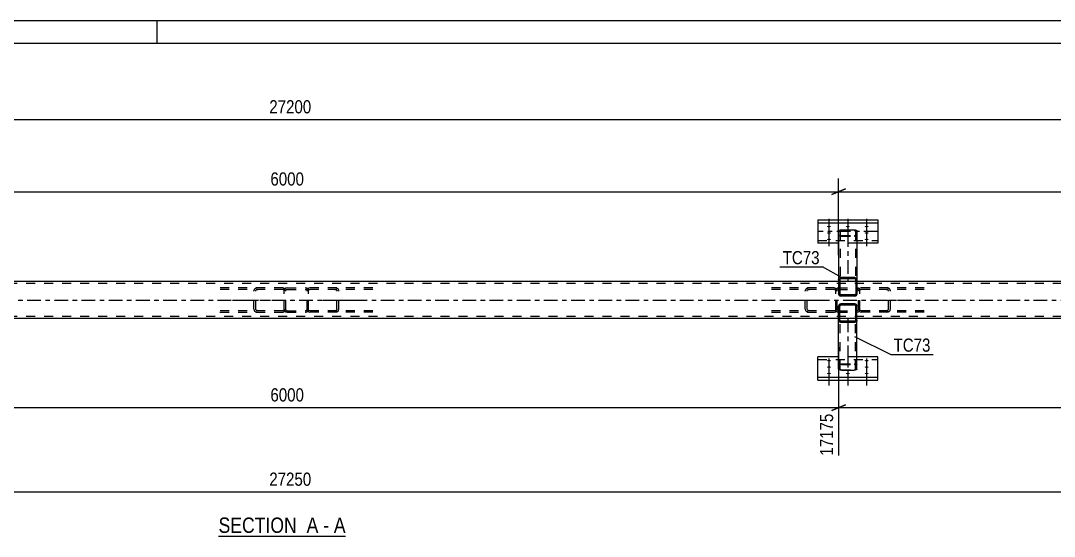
# Model space of a CAD drawing. Header units: millimetres. Extents: x 0 to 1189, y 0 to 841.
# Drawn here: x 529.3 to 754.2, y 728.8 to 841 of the extents above; entities that cross this region are included whole.
import ezdxf

# ---------------------------------------------------------------- set-up
doc = ezdxf.new("R2010")
doc.units = ezdxf.units.MM
doc.linetypes.add('DXK_LINE_DOT2', pattern=[3.9198, 1.9599, -1.9599])
doc.linetypes.add('DXK_LINE_DOT3', pattern=[5.9187, 2.979, -0.9799, 0.9799, -0.9799])
doc.styles.add('Arial Narrow', font='ARIALN.TTF', dxfattribs={"height": 0.2})

# ---------------------------------------------------------------- blocks, each defined once
blk = doc.blocks.new('Unknown-761551702-1163')
at = {"color": 5, "linetype": 'Continuous'}
for p, q in [((1189, 841), (0, 841)), ((559, 836), (559, 841)), ((1184, 836), (5, 836))]:
    blk.add_line(p, q, dxfattribs=at)
blk = doc.blocks.new('Unknown-761551702-12 - 4185')
at = {"color": 6, "linetype": 'Continuous'}
blk.add_line((572.34, 728.78), (599.99, 728.78), dxfattribs=at)
at = {"color": 0, "linetype": 'Continuous'}
blk.add_wipeout([(590.45, 729.53), (590.45, 733.03), (572.34, 733.03), (572.34, 729.53)], dxfattribs=at)
at = {"color": 7, "linetype": 'Continuous', "style": 'Arial Narrow'}
blk.add_text('SECTION ', height=3.34, dxfattribs=at).set_placement((572.34, 729.53))
at = {"color": 0, "linetype": 'Continuous'}
blk.add_wipeout([(594.06, 729.53), (594.06, 733.03), (591.5, 733.03), (591.5, 729.53)], dxfattribs=at)
blk.add_wipeout([(596.38, 729.53), (596.38, 733.03), (595.11, 733.03), (595.11, 729.53)], dxfattribs=at)
at = {"color": 7, "linetype": 'Continuous', "style": 'Arial Narrow'}
for s, p in [('A', (591.5, 729.53)), ('-', (595.11, 729.53))]:
    blk.add_text(s, height=3.34, dxfattribs=at).set_placement(p)
at = {"color": 0, "linetype": 'Continuous'}
blk.add_wipeout([(599.99, 729.53), (599.99, 733.03), (597.43, 733.03), (597.43, 729.53)], dxfattribs=at)
at = {"color": 7, "linetype": 'Continuous', "style": 'Arial Narrow'}
blk.add_text('A', height=3.34, dxfattribs=at).set_placement((597.43, 729.53))
blk = doc.blocks.new('Part-761551702-4374 - 4185')
at = {"color": 7, "linetype": 'DXK_LINE_DOT2'}
for p, q in [((592.17, 782.84), (591.91, 782.8)), ((591.91, 777.6), (591.91, 782.8)), ((605.9, 782.84), (592.17, 782.84)), ((598, 782.79), (597.66, 782.84)), ((591.91, 782.45), (592, 782.49)), ((592, 782.49), (592.17, 782.52)), ((605.9, 782.52), (592.17, 782.52)), ((597.66, 782.52), (597.83, 782.49)), ((598.07, 782.32), (598.1, 782.2)), ((598.1, 778.2), (598.1, 782.2)), ((598.54, 782.2), (598.47, 782.44)), ((598.54, 778.2), (598.54, 782.2)), ((592, 777.9), (591.91, 777.95)), ((591.91, 777.6), (592.17, 777.56)), ((592.17, 777.88), (592, 777.9)), ((605.9, 777.88), (592.17, 777.88)), ((605.9, 777.56), (592.17, 777.56)), ((597.83, 777.9), (597.66, 777.88)), ((597.66, 777.56), (598, 777.61)), ((598.1, 778.2), (598.07, 778.08)), ((598.47, 777.95), (598.54, 778.2))]:
    blk.add_line(p, q, dxfattribs=at)
at = {"color": 7, "linetype": 'DXK_LINE_DOT3'}
blk.add_line((594.92, 780.2), (603.16, 780.2), dxfattribs=at)
at = {"color": 7, "linetype": 'DXK_LINE_DOT2'}
for centre, radius, start, end in [((597.8, 782.01), 0.802, 32.4105, 75.4453), ((597.73, 782.11), 0.401, 32.4105, 75.4453), ((597.73, 778.29), 0.401, 284.5547, 327.5895), ((597.8, 778.38), 0.802, 284.5547, 327.5895)]:
    blk.add_arc(centre, radius, start, end, dxfattribs=at)
blk = doc.blocks.new('Part-761551702-4191 - 4185')
at = {"color": 2, "linetype": 'Continuous'}
for p, q in [((707.31, 779.04), (707.27, 778.86)), ((707.27, 775.82), (707.27, 778.86)), ((707.41, 779.2), (707.31, 779.04)), ((707.57, 779.3), (707.41, 779.2)), ((707.53, 778.95), (707.51, 778.86)), ((707.51, 775.82), (707.51, 778.86)), ((707.58, 779.03), (707.53, 778.95)), ((707.75, 779.34), (707.57, 779.3)), ((707.66, 779.08), (707.58, 779.03)), ((707.75, 779.1), (707.66, 779.08)), ((710.79, 779.34), (707.75, 779.34)), ((710.79, 779.1), (707.75, 779.1)), ((710.98, 779.3), (710.79, 779.34)), ((710.89, 779.08), (710.79, 779.1)), ((710.96, 779.03), (710.89, 779.08)), ((711.02, 778.95), (710.96, 779.03)), ((711.13, 779.2), (710.98, 779.3)), ((711.03, 778.86), (711.02, 778.95)), ((711.03, 775.82), (711.03, 778.86)), ((711.24, 779.04), (711.13, 779.2)), ((711.27, 778.86), (711.24, 779.04)), ((711.27, 775.82), (711.27, 778.86)), ((707.31, 775.64), (707.27, 775.82)), ((707.41, 775.48), (707.31, 775.64)), ((707.57, 775.38), (707.41, 775.48)), ((707.51, 775.82), (707.53, 775.73)), ((707.53, 775.73), (707.58, 775.65)), ((707.75, 775.34), (707.57, 775.38)), ((707.58, 775.65), (707.66, 775.6)), ((707.66, 775.6), (707.75, 775.58)), ((710.79, 775.58), (707.75, 775.58)), ((710.79, 775.34), (707.75, 775.34)), ((710.79, 775.58), (710.89, 775.6)), ((710.98, 775.38), (710.79, 775.34)), ((710.89, 775.6), (710.96, 775.65)), ((710.96, 775.65), (711.02, 775.73)), ((711.13, 775.48), (710.98, 775.38)), ((711.02, 775.73), (711.03, 775.82)), ((711.24, 775.64), (711.13, 775.48)), ((711.27, 775.82), (711.24, 775.64))]:
    blk.add_line(p, q, dxfattribs=at)
at = {"color": 7, "linetype": 'DXK_LINE_DOT2'}
for p, q in [((707.27, 778.86), (707.31, 779.04)), ((707.57, 779.3), (707.75, 779.34)), ((710.79, 779.34), (710.98, 779.3)), ((711.24, 779.04), (711.27, 778.86)), ((707.51, 776.2), (707.27, 776.2)), ((711.27, 776.2), (711.03, 776.2))]:
    blk.add_line(p, q, dxfattribs=at)
for centre, start, end in [((707.75, 778.86), 112.5, 157.5), ((710.79, 778.86), 22.5, 67.5)]:
    blk.add_arc(centre, 0.48, start, end, dxfattribs=at)
blk = doc.blocks.new('Part-761551702-4192 - 4185')
at = {"color": 2, "linetype": 'Continuous'}
for p, q in [((707.41, 784.94), (707.57, 785.04)), ((707.57, 785.04), (707.75, 785.08)), ((710.79, 785.08), (707.75, 785.08)), ((710.79, 785.08), (710.98, 785.04)), ((710.98, 785.04), (711.13, 784.94)), ((707.27, 784.6), (707.31, 784.78)), ((707.27, 784.6), (707.27, 781.56)), ((707.31, 784.78), (707.41, 784.94)), ((707.53, 784.69), (707.51, 784.6)), ((707.51, 784.6), (707.51, 781.56)), ((707.58, 784.77), (707.53, 784.69)), ((707.66, 784.82), (707.58, 784.77)), ((707.75, 784.84), (707.66, 784.82)), ((710.79, 784.84), (707.75, 784.84)), ((710.88, 784.82), (710.79, 784.84)), ((710.96, 784.77), (710.88, 784.82)), ((711.01, 784.69), (710.96, 784.77)), ((711.03, 784.6), (711.01, 784.69)), ((711.03, 784.6), (711.03, 781.56)), ((711.13, 784.94), (711.24, 784.78)), ((711.24, 784.78), (711.27, 784.6)), ((711.27, 784.6), (711.27, 781.56)), ((707.27, 781.56), (707.31, 781.38)), ((707.31, 781.38), (707.41, 781.22)), ((707.41, 781.22), (707.57, 781.12)), ((707.51, 781.56), (707.53, 781.47)), ((707.53, 781.47), (707.58, 781.39)), ((707.57, 781.12), (707.75, 781.08)), ((707.58, 781.39), (707.66, 781.34)), ((707.66, 781.34), (707.75, 781.32)), ((710.79, 781.32), (707.75, 781.32)), ((710.79, 781.08), (707.75, 781.08)), ((710.79, 781.32), (710.88, 781.34)), ((710.79, 781.08), (710.98, 781.12)), ((710.88, 781.34), (710.96, 781.39)), ((710.96, 781.39), (711.01, 781.47)), ((710.98, 781.12), (711.13, 781.22)), ((711.01, 781.47), (711.03, 781.56)), ((711.13, 781.22), (711.24, 781.38)), ((711.24, 781.38), (711.27, 781.56))]:
    blk.add_line(p, q, dxfattribs=at)
at = {"color": 7, "linetype": 'DXK_LINE_DOT2'}
for p, q in [((707.51, 784.2), (707.27, 784.2)), ((711.27, 784.2), (711.03, 784.2)), ((707.31, 781.38), (707.27, 781.56)), ((707.75, 781.08), (707.57, 781.12)), ((710.98, 781.12), (710.79, 781.08)), ((711.27, 781.56), (711.24, 781.38))]:
    blk.add_line(p, q, dxfattribs=at)
for centre, start, end in [((707.75, 781.56), 202.5, 247.5), ((710.79, 781.56), 292.5, 337.5)]:
    blk.add_arc(centre, 0.48, start, end, dxfattribs=at)
blk = doc.blocks.new('Part-761551702-4200 - 4185')
at = {"color": 7, "linetype": 'DXK_LINE_DOT2'}
for p, q in [((707.27, 775.82), (707.27, 776.2)), ((707.51, 776.2), (707.27, 776.2)), ((707.59, 765.14), (707.59, 776.2)), ((711.27, 776.2), (710.63, 776.2)), ((710.86, 776.2), (710.88, 776.2)), ((710.93, 776.2), (710.95, 776.2)), ((710.95, 765.14), (710.95, 776.2)), ((711.27, 775.82), (711.27, 776.2)), ((707.27, 766.07), (707.32, 766.16)), ((707.32, 766.16), (707.46, 766.23)), ((707.46, 766.23), (707.67, 766.27)), ((707.62, 766.11), (707.59, 766.07)), ((707.59, 765.14), (707.62, 765.1)), ((707.69, 766.15), (707.62, 766.11)), ((707.62, 765.1), (707.69, 765.06)), ((707.67, 766.27), (707.91, 766.29)), ((707.79, 766.17), (707.69, 766.15)), ((707.69, 765.06), (707.79, 765.04)), ((707.91, 766.18), (707.79, 766.17)), ((707.79, 765.04), (707.91, 765.03)), ((707.91, 766.29), (710.63, 766.29)), ((707.91, 766.18), (710.63, 766.18)), ((707.91, 765.03), (710.63, 765.03)), ((710.63, 766.29), (710.88, 766.27)), ((710.76, 766.17), (710.63, 766.18)), ((710.63, 765.03), (710.76, 765.04)), ((710.86, 766.15), (710.76, 766.17)), ((710.76, 765.04), (710.86, 765.06)), ((710.86, 766.15), (710.88, 766.14)), ((710.86, 765.06), (710.93, 765.1)), ((710.88, 766.27), (711.09, 766.23)), ((710.88, 766.14), (710.93, 766.11)), ((710.95, 766.07), (710.93, 766.11)), ((710.93, 765.1), (710.95, 765.14)), ((711.09, 766.23), (711.22, 766.16)), ((711.22, 766.16), (711.27, 766.07))]:
    blk.add_line(p, q, dxfattribs=at)
at = {"color": 2, "linetype": 'Continuous'}
for p, q in [((711.03, 776.2), (707.51, 776.2)), ((707.27, 765.14), (707.27, 775.82)), ((711.27, 765.14), (711.27, 775.82)), ((707.32, 765.06), (707.27, 765.14)), ((707.46, 764.99), (707.32, 765.06)), ((707.67, 764.94), (707.46, 764.99)), ((707.91, 764.92), (707.67, 764.94)), ((707.91, 764.92), (710.63, 764.92)), ((710.88, 764.94), (710.63, 764.92)), ((711.09, 764.99), (710.88, 764.94)), ((711.22, 765.06), (711.09, 764.99)), ((711.27, 765.14), (711.22, 765.06))]:
    blk.add_line(p, q, dxfattribs=at)
at = {"color": 7, "linetype": 'DXK_LINE_DOT3'}
blk.add_line((709.27, 776.2), (709.27, 765.61), dxfattribs=at)
blk = doc.blocks.new('Bolt-761551702-4294 - 4185')
at = {"linetype": 'Continuous'}
for points in [[(705.17, 796.34), (705.26, 796.34), (705.35, 796.33), (705.43, 796.32), (705.5, 796.29), (705.55, 796.27), (705.59, 796.24), (705.61, 796.21), (705.61, 796.18), (705.59, 796.15), (705.55, 796.12), (705.5, 796.09), (705.43, 796.07), (705.35, 796.06), (705.26, 796.05), (705.17, 796.04), (705.08, 796.05), (704.99, 796.06), (704.91, 796.07), (704.85, 796.09), (704.79, 796.12), (704.75, 796.15), (704.74, 796.18), (704.74, 796.21), (704.75, 796.24), (704.79, 796.27), (704.85, 796.29), (704.91, 796.32), (704.99, 796.33), (705.08, 796.34)], [(709.27, 796.34), (709.36, 796.34), (709.45, 796.33), (709.53, 796.32), (709.6, 796.29), (709.65, 796.27), (709.69, 796.24), (709.71, 796.21), (709.71, 796.18), (709.69, 796.15), (709.65, 796.12), (709.6, 796.09), (709.53, 796.07), (709.45, 796.06), (709.36, 796.05), (709.27, 796.04), (709.18, 796.05), (709.09, 796.06), (709.01, 796.07), (708.95, 796.09), (708.89, 796.12), (708.85, 796.15), (708.84, 796.18), (708.84, 796.21), (708.85, 796.24), (708.89, 796.27), (708.95, 796.29), (709.01, 796.32), (709.09, 796.33), (709.18, 796.34)], [(713.37, 796.34), (713.46, 796.34), (713.55, 796.33), (713.63, 796.32), (713.7, 796.29), (713.75, 796.27), (713.79, 796.24), (713.81, 796.21), (713.81, 796.18), (713.79, 796.15), (713.75, 796.12), (713.7, 796.09), (713.63, 796.07), (713.55, 796.06), (713.46, 796.05), (713.37, 796.04), (713.28, 796.05), (713.19, 796.06), (713.11, 796.07), (713.05, 796.09), (712.99, 796.12), (712.95, 796.15), (712.94, 796.18), (712.94, 796.21), (712.95, 796.24), (712.99, 796.27), (713.05, 796.29), (713.11, 796.32), (713.19, 796.33), (713.28, 796.34)], [(705.17, 794.94), (705.26, 794.94), (705.35, 794.93), (705.43, 794.91), (705.5, 794.89), (705.55, 794.87), (705.59, 794.84), (705.61, 794.81), (705.61, 794.78), (705.59, 794.75), (705.55, 794.72), (705.5, 794.69), (705.43, 794.67), (705.35, 794.65), (705.26, 794.64), (705.17, 794.64), (705.08, 794.64), (704.99, 794.65), (704.91, 794.67), (704.85, 794.69), (704.79, 794.72), (704.75, 794.75), (704.74, 794.78), (704.74, 794.81), (704.75, 794.84), (704.79, 794.87), (704.85, 794.89), (704.91, 794.91), (704.99, 794.93), (705.08, 794.94)], [(713.37, 794.94), (713.46, 794.94), (713.55, 794.93), (713.63, 794.91), (713.7, 794.89), (713.75, 794.87), (713.79, 794.84), (713.81, 794.81), (713.81, 794.78), (713.79, 794.75), (713.75, 794.72), (713.7, 794.69), (713.63, 794.67), (713.55, 794.65), (713.46, 794.64), (713.37, 794.64), (713.28, 794.64), (713.19, 794.65), (713.11, 794.67), (713.05, 794.69), (712.99, 794.72), (712.95, 794.75), (712.94, 794.78), (712.94, 794.81), (712.95, 794.84), (712.99, 794.87), (713.05, 794.89), (713.11, 794.91), (713.19, 794.93), (713.28, 794.94)], [(705.17, 793.54), (705.26, 793.54), (705.35, 793.53), (705.43, 793.51), (705.5, 793.49), (705.55, 793.46), (705.59, 793.44), (705.61, 793.4), (705.61, 793.37), (705.59, 793.34), (705.55, 793.31), (705.5, 793.29), (705.43, 793.27), (705.35, 793.25), (705.26, 793.24), (705.17, 793.24), (705.08, 793.24), (704.99, 793.25), (704.91, 793.27), (704.85, 793.29), (704.79, 793.31), (704.75, 793.34), (704.74, 793.37), (704.74, 793.4), (704.75, 793.44), (704.79, 793.46), (704.85, 793.49), (704.91, 793.51), (704.99, 793.53), (705.08, 793.54)], [(713.37, 793.54), (713.46, 793.54), (713.55, 793.53), (713.63, 793.51), (713.7, 793.49), (713.75, 793.46), (713.79, 793.44), (713.81, 793.4), (713.81, 793.37), (713.79, 793.34), (713.75, 793.31), (713.7, 793.29), (713.63, 793.27), (713.55, 793.25), (713.46, 793.24), (713.37, 793.24), (713.28, 793.24), (713.19, 793.25), (713.11, 793.27), (713.05, 793.29), (712.99, 793.31), (712.95, 793.34), (712.94, 793.37), (712.94, 793.4), (712.95, 793.44), (712.99, 793.46), (713.05, 793.49), (713.11, 793.51), (713.19, 793.53), (713.28, 793.54)]]:
    blk.add_hatch(color=1, dxfattribs=at).paths.add_polyline_path(points)
at = {"color": 1, "linetype": 'Continuous'}
for p, q in [((705.17, 797.89), (705.17, 794.77)), ((705.17, 796.48), (705.17, 793.36)), ((709.27, 797.89), (709.27, 794.77)), ((713.37, 797.89), (713.37, 794.77)), ((713.37, 796.48), (713.37, 793.36)), ((705.17, 795.08), (705.17, 791.96)), ((713.37, 795.08), (713.37, 791.96))]:
    blk.add_line(p, q, dxfattribs=at)
at = {"color": 1, "linetype": 'DXK_LINE_DOT2'}
blk.add_line((709.27, 795.08), (709.27, 791.96), dxfattribs=at)
blk = doc.blocks.new('Part-761551702-4261 - 4185')
at = {"color": 2, "linetype": 'Continuous'}
for p, q in [((707.27, 795.26), (707.32, 795.34)), ((707.27, 795.26), (707.27, 784.6)), ((707.32, 795.34), (707.46, 795.41)), ((707.46, 795.41), (707.67, 795.46)), ((707.67, 795.46), (707.91, 795.48)), ((707.91, 795.48), (710.63, 795.48)), ((710.63, 795.48), (710.88, 795.46)), ((710.88, 795.46), (711.09, 795.41)), ((711.09, 795.41), (711.22, 795.34)), ((711.22, 795.34), (711.27, 795.26)), ((711.27, 795.26), (711.27, 784.2)), ((711.03, 784.2), (707.51, 784.2))]:
    blk.add_line(p, q, dxfattribs=at)
at = {"color": 7, "linetype": 'DXK_LINE_DOT2'}
for p, q in [((707.32, 794.24), (707.27, 794.33)), ((707.46, 794.17), (707.32, 794.24)), ((707.67, 794.12), (707.46, 794.17)), ((707.62, 795.3), (707.59, 795.26)), ((707.59, 795.26), (707.59, 784.2)), ((707.59, 794.33), (707.62, 794.28)), ((707.69, 795.33), (707.62, 795.3)), ((707.62, 794.28), (707.69, 794.25)), ((707.91, 794.11), (707.67, 794.12)), ((707.79, 795.36), (707.69, 795.33)), ((707.69, 794.25), (707.79, 794.23)), ((707.91, 795.37), (707.79, 795.36)), ((707.79, 794.23), (707.91, 794.22)), ((707.91, 795.37), (710.63, 795.37)), ((707.91, 794.22), (710.63, 794.22)), ((707.91, 794.11), (710.63, 794.11)), ((710.76, 795.36), (710.63, 795.37)), ((710.63, 794.22), (710.76, 794.23)), ((710.88, 794.12), (710.63, 794.11)), ((710.86, 795.33), (710.76, 795.36)), ((710.76, 794.23), (710.86, 794.25)), ((710.93, 795.3), (710.86, 795.33)), ((710.86, 794.25), (710.88, 794.26)), ((710.88, 794.26), (710.93, 794.28)), ((711.09, 794.17), (710.88, 794.12)), ((710.95, 795.26), (710.93, 795.3)), ((710.93, 794.28), (710.95, 794.33)), ((710.95, 795.26), (710.95, 785.05)), ((711.22, 794.24), (711.09, 794.17)), ((711.27, 794.33), (711.22, 794.24)), ((710.95, 785.05), (710.95, 784.2)), ((707.27, 784.6), (707.27, 784.2)), ((707.51, 784.2), (707.27, 784.2)), ((710.93, 784.2), (710.95, 784.2)), ((711.27, 784.2), (711.03, 784.2))]:
    blk.add_line(p, q, dxfattribs=at)
at = {"color": 7, "linetype": 'DXK_LINE_DOT3'}
blk.add_line((709.27, 794.79), (709.27, 784.2), dxfattribs=at)
blk = doc.blocks.new('Part-761551702-4262 - 4185')
at = {"color": 2, "linetype": 'Continuous'}
for p, q in [((702.77, 797.62), (715.77, 797.62)), ((702.77, 797.62), (702.77, 792.57)), ((702.77, 797.01), (715.77, 797.01)), ((715.77, 797.62), (715.77, 792.57)), ((707.27, 792.57), (702.77, 792.57)), ((715.77, 792.57), (711.27, 792.57))]:
    blk.add_line(p, q, dxfattribs=at)
at = {"color": 7, "linetype": 'DXK_LINE_DOT3'}
blk.add_line((715.77, 795.09), (702.77, 795.09), dxfattribs=at)
at = {"color": 7, "linetype": 'DXK_LINE_DOT2'}
for p, q in [((702.77, 793.17), (715.77, 793.17)), ((711.27, 792.57), (707.27, 792.57))]:
    blk.add_line(p, q, dxfattribs=at)
blk = doc.blocks.new('Part-761551702-4337 - 4185')
at = {"color": 7, "linetype": 'DXK_LINE_DOT2'}
for p, q in [((712.17, 782.84), (711.91, 782.8)), ((711.91, 777.6), (711.91, 782.8)), ((725.9, 782.84), (712.17, 782.84)), ((718, 782.79), (717.66, 782.84)), ((711.91, 782.45), (712, 782.49)), ((712, 782.49), (712.17, 782.52)), ((725.9, 782.52), (712.17, 782.52)), ((717.66, 782.52), (717.83, 782.49)), ((718.07, 782.32), (718.1, 782.2)), ((718.1, 778.2), (718.1, 782.2)), ((718.54, 782.2), (718.47, 782.44)), ((718.54, 778.2), (718.54, 782.2)), ((712, 777.9), (711.91, 777.95)), ((711.91, 777.6), (712.17, 777.56)), ((712.17, 777.88), (712, 777.9)), ((725.9, 777.88), (712.17, 777.88)), ((725.9, 777.56), (712.17, 777.56)), ((717.83, 777.9), (717.66, 777.88)), ((717.66, 777.56), (718, 777.61)), ((718.1, 778.2), (718.07, 778.08)), ((718.47, 777.95), (718.54, 778.2))]:
    blk.add_line(p, q, dxfattribs=at)
at = {"color": 7, "linetype": 'DXK_LINE_DOT3'}
blk.add_line((714.92, 780.2), (723.16, 780.2), dxfattribs=at)
at = {"color": 7, "linetype": 'DXK_LINE_DOT2'}
for centre, radius, start, end in [((717.8, 782.01), 0.802, 32.4104, 75.4453), ((717.73, 782.11), 0.401, 32.4104, 75.4453), ((717.73, 778.29), 0.401, 284.5547, 327.5896), ((717.8, 778.38), 0.802, 284.5547, 327.5896)]:
    blk.add_arc(centre, radius, start, end, dxfattribs=at)
blk = doc.blocks.new('Part-761551702-4361 - 4185')
at = {"color": 7, "linetype": 'DXK_LINE_DOT2'}
for p, q in [((707.27, 782.84), (707.03, 782.79)), ((707.27, 782.84), (711.27, 782.84)), ((711.52, 782.79), (711.27, 782.84)), ((706.68, 782.44), (706.63, 782.2)), ((706.63, 778.2), (706.63, 782.2)), ((706.95, 782.2), (706.98, 782.32)), ((706.95, 778.2), (706.95, 782.2)), ((707.15, 782.49), (707.27, 782.52)), ((707.27, 782.52), (711.27, 782.52)), ((711.27, 782.52), (711.4, 782.49)), ((711.57, 782.32), (711.59, 782.2)), ((711.59, 778.2), (711.59, 782.2)), ((711.91, 782.2), (711.87, 782.44)), ((711.91, 778.2), (711.91, 782.2)), ((706.63, 778.2), (706.68, 777.95)), ((706.98, 778.08), (706.95, 778.2)), ((707.03, 777.61), (707.27, 777.56)), ((707.27, 777.88), (707.15, 777.9)), ((707.27, 777.88), (711.27, 777.88)), ((707.27, 777.56), (711.27, 777.56)), ((711.4, 777.9), (711.27, 777.88)), ((711.27, 777.56), (711.52, 777.61)), ((711.59, 778.2), (711.57, 778.08)), ((711.87, 777.95), (711.91, 778.2))]:
    blk.add_line(p, q, dxfattribs=at)
at = {"color": 7, "linetype": 'DXK_LINE_DOT3'}
blk.add_line((709.27, 780.2), (709.27, 780.2), dxfattribs=at)
at = {"color": 7, "linetype": 'DXK_LINE_DOT2'}
for centre, radius, start, end in [((707.27, 782.2), 0.64, 112.5, 157.5), ((711.27, 782.2), 0.64, 22.5, 67.5), ((707.27, 782.2), 0.32, 112.5, 157.5), ((711.27, 782.2), 0.32, 22.5, 67.5), ((707.27, 778.2), 0.64, 202.5, 247.5), ((707.27, 778.2), 0.32, 202.5, 247.5), ((711.27, 778.2), 0.32, 292.5, 337.5), ((711.27, 778.2), 0.64, 292.5, 337.5)]:
    blk.add_arc(centre, radius, start, end, dxfattribs=at)
blk = doc.blocks.new('Part-761551702-4371 - 4185')
at = {"color": 7, "linetype": 'DXK_LINE_DOT2'}
for p, q in [((586.38, 782.84), (572.65, 782.84)), ((580.89, 782.84), (580.55, 782.79)), ((586.38, 782.84), (586.63, 782.8)), ((586.63, 777.6), (586.63, 782.8)), ((586.38, 782.52), (572.65, 782.52)), ((580.07, 782.44), (580.01, 782.2)), ((580.01, 778.2), (580.01, 782.2)), ((580.45, 782.2), (580.48, 782.32)), ((580.45, 778.2), (580.45, 782.2)), ((580.72, 782.49), (580.89, 782.52)), ((586.38, 782.52), (586.55, 782.49)), ((586.55, 782.49), (586.63, 782.45)), ((586.38, 777.88), (572.65, 777.88)), ((572.65, 777.56), (586.38, 777.56)), ((580.01, 778.2), (580.07, 777.95)), ((580.48, 778.08), (580.45, 778.2)), ((580.55, 777.61), (580.89, 777.56)), ((580.89, 777.88), (580.72, 777.9)), ((586.55, 777.9), (586.38, 777.88)), ((586.38, 777.56), (586.63, 777.6)), ((586.63, 777.95), (586.55, 777.9))]:
    blk.add_line(p, q, dxfattribs=at)
at = {"color": 7, "linetype": 'DXK_LINE_DOT3'}
blk.add_line((575.39, 780.2), (583.63, 780.2), dxfattribs=at)
at = {"color": 7, "linetype": 'DXK_LINE_DOT2'}
for centre, radius, start, end in [((580.75, 782.01), 0.802, 104.5547, 147.5896), ((580.82, 782.11), 0.401, 104.5547, 147.5896), ((580.75, 778.38), 0.802, 212.4104, 255.4453), ((580.82, 778.29), 0.401, 212.4104, 255.4453)]:
    blk.add_arc(centre, radius, start, end, dxfattribs=at)
blk = doc.blocks.new('Part-761551702-4373 - 4185')
at = {"color": 7, "linetype": 'DXK_LINE_DOT2'}
for p, q in [((706.38, 782.84), (692.65, 782.84)), ((700.89, 782.84), (700.55, 782.79)), ((706.38, 782.84), (706.63, 782.8)), ((706.63, 777.6), (706.63, 782.8)), ((706.38, 782.52), (692.65, 782.52)), ((700.08, 782.44), (700.01, 782.2)), ((700.01, 778.2), (700.01, 782.2)), ((700.45, 782.2), (700.48, 782.32)), ((700.45, 778.2), (700.45, 782.2)), ((700.72, 782.49), (700.89, 782.52)), ((706.38, 782.52), (706.55, 782.49)), ((706.55, 782.49), (706.63, 782.45)), ((706.38, 777.88), (692.65, 777.88)), ((692.65, 777.56), (706.38, 777.56)), ((700.01, 778.2), (700.08, 777.95)), ((700.48, 778.08), (700.45, 778.2)), ((700.55, 777.61), (700.89, 777.56)), ((700.89, 777.88), (700.72, 777.9)), ((706.55, 777.9), (706.38, 777.88)), ((706.38, 777.56), (706.63, 777.6)), ((706.63, 777.95), (706.55, 777.9))]:
    blk.add_line(p, q, dxfattribs=at)
at = {"color": 7, "linetype": 'DXK_LINE_DOT3'}
blk.add_line((695.39, 780.2), (703.63, 780.2), dxfattribs=at)
at = {"color": 7, "linetype": 'DXK_LINE_DOT2'}
for centre, radius, start, end in [((700.75, 782.01), 0.802, 104.5547, 147.5895), ((700.82, 782.11), 0.401, 104.5547, 147.5895), ((700.75, 778.38), 0.802, 212.4105, 255.4453), ((700.82, 778.29), 0.401, 212.4105, 255.4453)]:
    blk.add_arc(centre, radius, start, end, dxfattribs=at)
blk = doc.blocks.new('Part-761551702-4383 - 4185')
at = {"color": 7, "linetype": 'DXK_LINE_DOT2'}
for p, q in [((1077.27, 783.8), (98.63, 783.8)), ((711.27, 784.2), (707.27, 784.2)), ((1077.27, 776.6), (98.63, 776.6)), ((711.27, 776.2), (707.27, 776.2))]:
    blk.add_line(p, q, dxfattribs=at)
at = {"color": 2, "linetype": 'Continuous'}
for p, q in [((707.27, 784.2), (471.28, 784.2)), ((947.28, 784.2), (711.27, 784.2)), ((707.27, 776.2), (471.28, 776.2)), ((947.28, 776.2), (711.27, 776.2))]:
    blk.add_line(p, q, dxfattribs=at)
at = {"color": 7, "linetype": 'DXK_LINE_DOT3'}
blk.add_line((98.63, 780.2), (1077.27, 780.2), dxfattribs=at)
blk = doc.blocks.new('Part-761551702-4385 - 4185')
at = {"color": 7, "linetype": 'DXK_LINE_DOT2'}
for p, q in [((587.27, 782.84), (587.03, 782.79)), ((587.27, 782.84), (591.27, 782.84)), ((591.52, 782.79), (591.27, 782.84)), ((586.68, 782.44), (586.63, 782.2)), ((586.63, 778.2), (586.63, 782.2)), ((586.95, 782.2), (586.98, 782.32)), ((586.95, 778.2), (586.95, 782.2)), ((587.15, 782.49), (587.27, 782.52)), ((587.27, 782.52), (591.27, 782.52)), ((591.27, 782.52), (591.4, 782.49)), ((591.57, 782.32), (591.59, 782.2)), ((591.59, 778.2), (591.59, 782.2)), ((591.91, 782.2), (591.87, 782.44)), ((591.91, 778.2), (591.91, 782.2)), ((586.63, 778.2), (586.68, 777.95)), ((586.98, 778.08), (586.95, 778.2)), ((587.03, 777.61), (587.27, 777.56)), ((587.27, 777.88), (587.15, 777.9)), ((587.27, 777.88), (591.27, 777.88)), ((587.27, 777.56), (591.27, 777.56)), ((591.4, 777.9), (591.27, 777.88)), ((591.27, 777.56), (591.52, 777.61)), ((591.59, 778.2), (591.57, 778.08)), ((591.87, 777.95), (591.91, 778.2))]:
    blk.add_line(p, q, dxfattribs=at)
at = {"color": 7, "linetype": 'DXK_LINE_DOT3'}
blk.add_line((589.27, 780.2), (589.27, 780.2), dxfattribs=at)
at = {"color": 7, "linetype": 'DXK_LINE_DOT2'}
for centre, radius, start, end in [((587.27, 782.2), 0.64, 112.5, 157.5), ((591.27, 782.2), 0.64, 22.5, 67.5), ((587.27, 782.2), 0.32, 112.5, 157.5), ((591.27, 782.2), 0.32, 22.5, 67.5), ((587.27, 778.2), 0.64, 202.5, 247.5), ((587.27, 778.2), 0.32, 202.5, 247.5), ((591.27, 778.2), 0.32, 292.5, 337.5), ((591.27, 778.2), 0.64, 292.5, 337.5)]:
    blk.add_arc(centre, radius, start, end, dxfattribs=at)
blk = doc.blocks.new('Bolt-761551702-4392 - 4185')
at = {"linetype": 'Continuous'}
for points in [[(705.17, 766.86), (705.08, 766.86), (704.99, 766.87), (704.91, 766.89), (704.85, 766.91), (704.79, 766.93), (704.75, 766.96), (704.74, 766.99), (704.74, 767.03), (704.75, 767.06), (704.79, 767.08), (704.85, 767.11), (704.91, 767.13), (704.99, 767.15), (705.08, 767.16), (705.17, 767.16), (705.26, 767.16), (705.35, 767.15), (705.43, 767.13), (705.5, 767.11), (705.55, 767.08), (705.59, 767.06), (705.61, 767.03), (705.61, 766.99), (705.59, 766.96), (705.55, 766.93), (705.5, 766.91), (705.43, 766.89), (705.35, 766.87), (705.26, 766.86)], [(713.37, 766.86), (713.28, 766.86), (713.19, 766.87), (713.11, 766.89), (713.05, 766.91), (712.99, 766.93), (712.95, 766.96), (712.94, 766.99), (712.94, 767.03), (712.95, 767.06), (712.99, 767.08), (713.05, 767.11), (713.11, 767.13), (713.19, 767.15), (713.28, 767.16), (713.37, 767.16), (713.46, 767.16), (713.55, 767.15), (713.63, 767.13), (713.7, 767.11), (713.75, 767.08), (713.79, 767.06), (713.81, 767.03), (713.81, 766.99), (713.79, 766.96), (713.75, 766.93), (713.7, 766.91), (713.63, 766.89), (713.55, 766.87), (713.46, 766.86)], [(705.17, 765.46), (705.08, 765.46), (704.99, 765.47), (704.91, 765.49), (704.85, 765.51), (704.79, 765.53), (704.75, 765.56), (704.74, 765.59), (704.74, 765.62), (704.75, 765.65), (704.79, 765.68), (704.85, 765.71), (704.91, 765.73), (704.99, 765.74), (705.08, 765.75), (705.17, 765.76), (705.26, 765.75), (705.35, 765.74), (705.43, 765.73), (705.5, 765.71), (705.55, 765.68), (705.59, 765.65), (705.61, 765.62), (705.61, 765.59), (705.59, 765.56), (705.55, 765.53), (705.5, 765.51), (705.43, 765.49), (705.35, 765.47), (705.26, 765.46)], [(713.37, 765.46), (713.28, 765.46), (713.19, 765.47), (713.11, 765.49), (713.05, 765.51), (712.99, 765.53), (712.95, 765.56), (712.94, 765.59), (712.94, 765.62), (712.95, 765.65), (712.99, 765.68), (713.05, 765.71), (713.11, 765.73), (713.19, 765.74), (713.28, 765.75), (713.37, 765.76), (713.46, 765.75), (713.55, 765.74), (713.63, 765.73), (713.7, 765.71), (713.75, 765.68), (713.79, 765.65), (713.81, 765.62), (713.81, 765.59), (713.79, 765.56), (713.75, 765.53), (713.7, 765.51), (713.63, 765.49), (713.55, 765.47), (713.46, 765.46)], [(705.17, 764.05), (705.08, 764.06), (704.99, 764.07), (704.91, 764.08), (704.85, 764.1), (704.79, 764.13), (704.75, 764.16), (704.74, 764.19), (704.74, 764.22), (704.75, 764.25), (704.79, 764.28), (704.85, 764.31), (704.91, 764.33), (704.99, 764.34), (705.08, 764.35), (705.17, 764.36), (705.26, 764.35), (705.35, 764.34), (705.43, 764.33), (705.5, 764.31), (705.55, 764.28), (705.59, 764.25), (705.61, 764.22), (705.61, 764.19), (705.59, 764.16), (705.55, 764.13), (705.5, 764.1), (705.43, 764.08), (705.35, 764.07), (705.26, 764.06)], [(709.27, 764.05), (709.18, 764.06), (709.09, 764.07), (709.01, 764.08), (708.95, 764.1), (708.89, 764.13), (708.85, 764.16), (708.84, 764.19), (708.84, 764.22), (708.85, 764.25), (708.89, 764.28), (708.95, 764.31), (709.01, 764.33), (709.09, 764.34), (709.18, 764.35), (709.27, 764.36), (709.36, 764.35), (709.45, 764.34), (709.53, 764.33), (709.6, 764.31), (709.65, 764.28), (709.69, 764.25), (709.71, 764.22), (709.71, 764.19), (709.69, 764.16), (709.65, 764.13), (709.6, 764.1), (709.53, 764.08), (709.45, 764.07), (709.36, 764.06)], [(713.37, 764.05), (713.28, 764.06), (713.19, 764.07), (713.11, 764.08), (713.05, 764.1), (712.99, 764.13), (712.95, 764.16), (712.94, 764.19), (712.94, 764.22), (712.95, 764.25), (712.99, 764.28), (713.05, 764.31), (713.11, 764.33), (713.19, 764.34), (713.28, 764.35), (713.37, 764.36), (713.46, 764.35), (713.55, 764.34), (713.63, 764.33), (713.7, 764.31), (713.75, 764.28), (713.79, 764.25), (713.81, 764.22), (713.81, 764.19), (713.79, 764.16), (713.75, 764.13), (713.7, 764.1), (713.63, 764.08), (713.55, 764.07), (713.46, 764.06)]]:
    blk.add_hatch(color=1, dxfattribs=at).paths.add_polyline_path(points)
at = {"color": 1, "linetype": 'Continuous'}
for p, q in [((705.17, 767.5), (705.17, 764.38)), ((713.37, 767.5), (713.37, 764.38)), ((705.17, 766.1), (705.17, 762.98)), ((713.37, 766.1), (713.37, 762.98)), ((705.17, 764.69), (705.17, 761.57)), ((709.27, 764.69), (709.27, 761.57)), ((713.37, 764.69), (713.37, 761.57))]:
    blk.add_line(p, q, dxfattribs=at)
at = {"color": 1, "linetype": 'DXK_LINE_DOT2'}
blk.add_line((709.27, 767.5), (709.27, 764.38), dxfattribs=at)
blk = doc.blocks.new('Part-761551702-4393 - 4185')
at = {"color": 2, "linetype": 'Continuous'}
for p, q in [((702.77, 762.78), (702.77, 767.83)), ((707.27, 767.83), (702.77, 767.83)), ((715.77, 767.83), (711.27, 767.83)), ((715.77, 762.78), (715.77, 767.83)), ((702.77, 763.38), (715.77, 763.38)), ((702.77, 762.78), (715.77, 762.78))]:
    blk.add_line(p, q, dxfattribs=at)
at = {"color": 7, "linetype": 'DXK_LINE_DOT2'}
for p, q in [((702.77, 767.23), (715.77, 767.23)), ((711.27, 767.83), (707.27, 767.83))]:
    blk.add_line(p, q, dxfattribs=at)
blk = doc.blocks.new('StraightDimension-761551702-12501 - 4185')
at = {"color": 7, "linetype": 'Continuous'}
for p, q in [((707.27, 789.99), (707.27, 806.62)), ((708.77, 804.37), (705.77, 803.17)), ((707.27, 803.77), (947.28, 803.77))]:
    blk.add_line(p, q, dxfattribs=at)
blk = doc.blocks.new('StraightDimension-761551702-12502 - 4185')
at = {"color": 7, "linetype": 'Continuous'}
for p, q in [((707.27, 789.99), (707.27, 806.62)), ((467.28, 803.77), (707.27, 803.77)), ((705.77, 803.17), (708.77, 804.37))]:
    blk.add_line(p, q, dxfattribs=at)
at = {"color": 0}
blk.add_wipeout([(591.53, 804.52), (591.53, 808.72), (583.02, 808.72), (583.02, 804.52)], dxfattribs=at)
at = {"color": 3, "style": 'Arial Narrow'}
blk.add_text('6000', height=2.863, dxfattribs=at).set_placement((583.62, 805.12))
blk = doc.blocks.new('StraightDimension-761551702-4459 - 4185')
at = {"color": 7, "linetype": 'Continuous'}
for p, q in [((707.27, 769.95), (707.27, 746.34)), ((467.28, 756.78), (707.27, 756.78)), ((705.77, 756.18), (708.77, 757.38))]:
    blk.add_line(p, q, dxfattribs=at)
at = {"color": 0}
blk.add_wipeout([(591.53, 757.53), (591.53, 761.73), (583.02, 761.73), (583.02, 757.53)], dxfattribs=at)
at = {"color": 0, "linetype": 'Continuous'}
blk.add_wipeout([(706.67, 756.08), (702.47, 756.08), (702.47, 745.74), (706.67, 745.74)], dxfattribs=at)
at = {"color": 3, "style": 'Arial Narrow'}
blk.add_text('6000', height=2.863, dxfattribs=at).set_placement((583.62, 758.13))
at = {"color": 3, "linetype": 'Continuous', "style": 'Arial Narrow'}
blk.add_text('17175', height=2.863, rotation=90.0002, dxfattribs=at).set_placement((706.07, 746.34))
blk = doc.blocks.new('StraightDimension-761551702-4471 - 4185')
at = {"color": 7, "linetype": 'Continuous'}
for p, q in [((707.27, 769.95), (707.27, 746.34)), ((708.77, 757.38), (705.77, 756.18)), ((707.27, 756.78), (947.28, 756.78))]:
    blk.add_line(p, q, dxfattribs=at)
blk = doc.blocks.new('StraightDimension-761551702-4662 - 4185')
at = {"color": 7, "linetype": 'Continuous'}
blk.add_line((84.73, 738.43), (1091.17, 738.43), dxfattribs=at)
at = {"color": 0}
blk.add_wipeout([(593.12, 739.18), (593.12, 743.38), (582.78, 743.38), (582.78, 739.18)], dxfattribs=at)
at = {"color": 3, "style": 'Arial Narrow'}
blk.add_text('27250', height=2.863, dxfattribs=at).set_placement((583.38, 739.78))
blk = doc.blocks.new('StraightDimension-761551702-12778 - 4185')
at = {"color": 7, "linetype": 'Continuous'}
blk.add_line((85.73, 819.48), (1090.17, 819.48), dxfattribs=at)
at = {"color": 0}
blk.add_wipeout([(593.12, 820.23), (593.12, 824.43), (582.78, 824.43), (582.78, 820.23)], dxfattribs=at)
at = {"color": 3, "style": 'Arial Narrow'}
blk.add_text('27200', height=2.863, dxfattribs=at).set_placement((583.38, 820.83))
blk = doc.blocks.new('Mark-761551702-4257 - 4185')
at = {"color": 0}
blk.add_wipeout([(703.14, 788), (703.14, 791), (695.1, 791), (695.1, 788)], dxfattribs=at)
blk.add_wipeout([(703.14, 788), (703.14, 791), (695.1, 791), (695.1, 788)], dxfattribs=at)
at = {"color": 30, "linetype": 'Continuous'}
for p in [(694.5, 787.4), (707.92, 785.12)]:
    blk.add_line(p, (703.74, 787.4), dxfattribs=at)
at = {"color": 3, "style": 'Arial Narrow'}
blk.add_text('TC73', height=2.863, dxfattribs=at).set_placement((695.1, 788))
blk = doc.blocks.new('Mark-761551702-4196 - 4185')
at = {"color": 0}
blk.add_wipeout([(727.27, 768.96), (727.27, 771.96), (719.23, 771.96), (719.23, 768.96)], dxfattribs=at)
blk.add_wipeout([(727.27, 768.96), (727.27, 771.96), (719.23, 771.96), (719.23, 768.96)], dxfattribs=at)
at = {"color": 30, "linetype": 'Continuous'}
for p, q in [((710.76, 772.26), (718.63, 768.36)), ((718.63, 768.36), (727.87, 768.36))]:
    blk.add_line(p, q, dxfattribs=at)
at = {"color": 3, "style": 'Arial Narrow'}
blk.add_text('TC73', height=2.863, dxfattribs=at).set_placement((719.23, 768.96))

msp = doc.modelspace()

# ---------------------------------------------------------------- block references
for name in ['Unknown-761551702-1163', 'Part-761551702-4262 - 4185', 'Bolt-761551702-4294 - 4185', 'Part-761551702-4261 - 4185', 'Part-761551702-4192 - 4185', 'Part-761551702-4383 - 4185', 'Part-761551702-4371 - 4185', 'Part-761551702-4385 - 4185', 'Part-761551702-4374 - 4185', 'Part-761551702-4373 - 4185', 'Part-761551702-4361 - 4185', 'Part-761551702-4337 - 4185', 'Part-761551702-4191 - 4185', 'Part-761551702-4200 - 4185', 'Part-761551702-4393 - 4185', 'Bolt-761551702-4392 - 4185']:
    msp.add_blockref(name, (0, 0))

# ---------------------------------------------------------------- next in the draw order: block references
for name in ['StraightDimension-761551702-12501 - 4185', 'StraightDimension-761551702-4459 - 4185', 'Unknown-761551702-12 - 4185']:
    msp.add_blockref(name, (0, 0))

# ---------------------------------------------------------------- next in the draw order: block references
for name in ['StraightDimension-761551702-12502 - 4185', 'StraightDimension-761551702-4471 - 4185']:
    msp.add_blockref(name, (0, 0))

# ---------------------------------------------------------------- next in the draw order: block references
for name in ['StraightDimension-761551702-12778 - 4185', 'StraightDimension-761551702-4662 - 4185']:
    msp.add_blockref(name, (0, 0))

# ---------------------------------------------------------------- next in the draw order: block references
for name in ['Mark-761551702-4257 - 4185', 'Mark-761551702-4196 - 4185']:
    msp.add_blockref(name, (0, 0))

doc.saveas('drawing.dxf')
